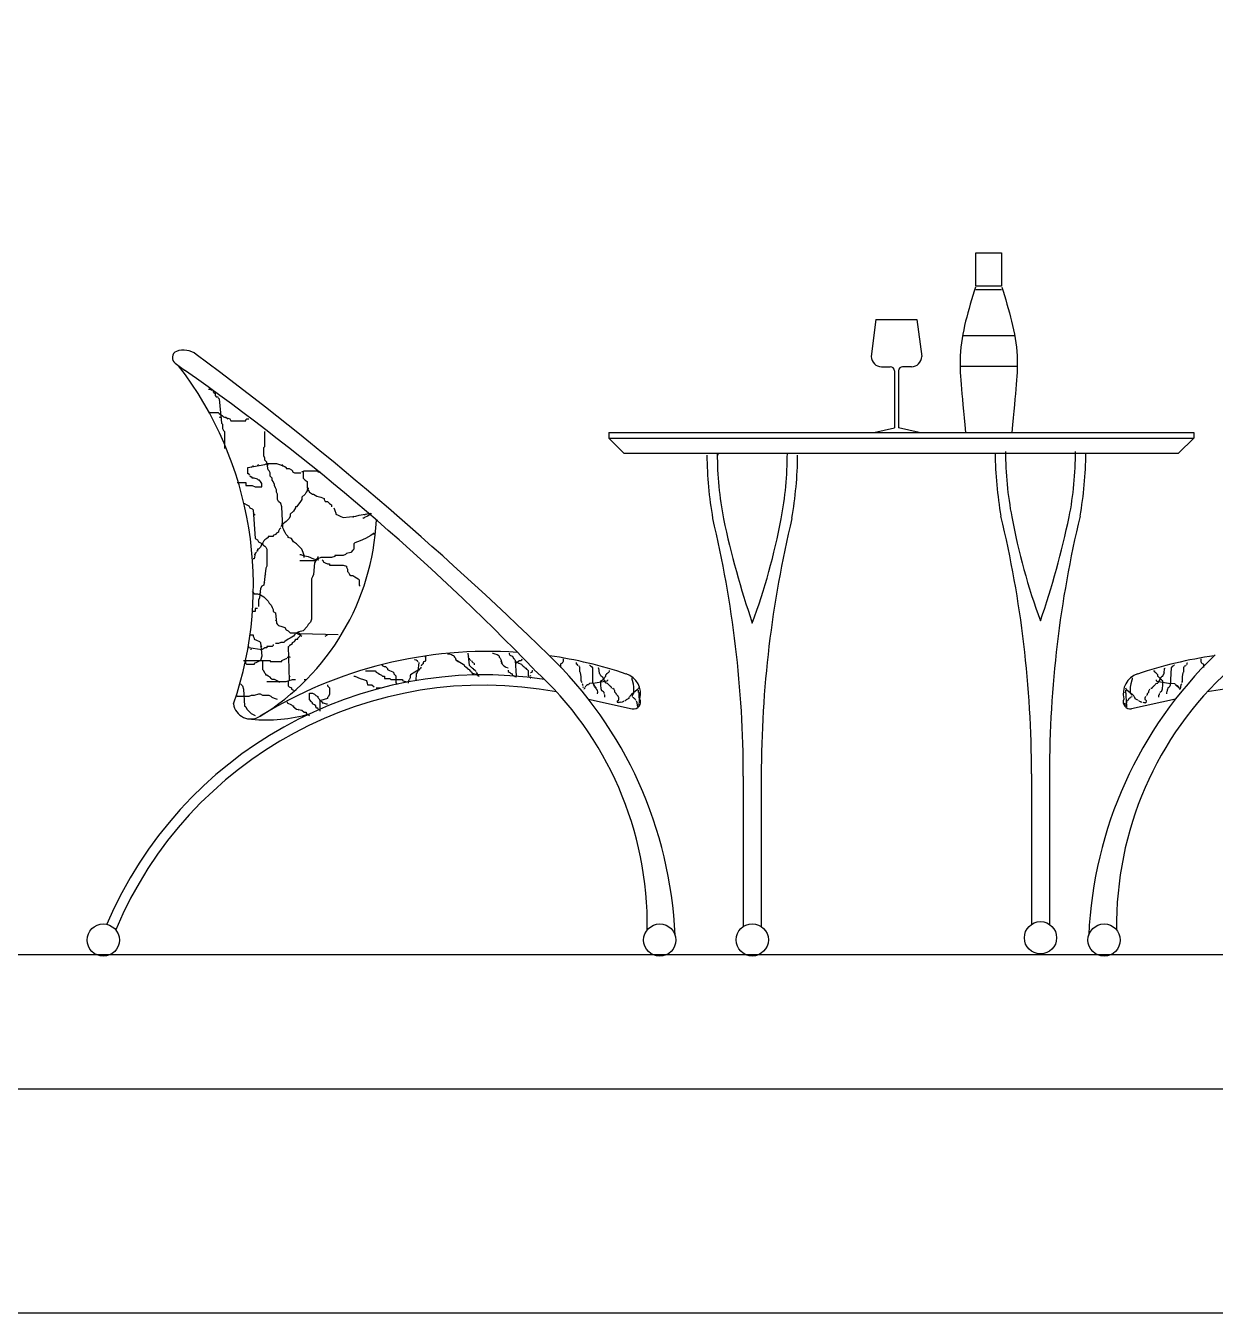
# Model space of a CAD drawing. Header units: inches. Extents: x 10 to 52.5, y 12.2 to 37.
# Drawn here: x 38.372 to 40.099, y 12.211 to 14.08 of the extents above; entities that cross this region are included whole.
import ezdxf

# ---------------------------------------------------------------- set-up
doc = ezdxf.new("R2010")
doc.units = ezdxf.units.IN
doc.header["$MEASUREMENT"] = 0
for name, color, linetype in [('02', 2, 'Continuous'), ('1', 1, 'Continuous'), ('kadrbm', 4, 'Continuous')]:
    doc.layers.add(name, color=color, linetype=linetype)

# ---------------------------------------------------------------- blocks, each defined once
blk = doc.blocks.new('kadrbm')
at = {"layer": 'kadrbm', "color": 4}
blk.add_lwpolyline([(0, 0), (0, 24.7972), (21, 24.7972), (21, 0), (0, 0)], close=True, dxfattribs=at)
blk.add_lwpolyline([(20.6631, 0.3257), (20.6631, 24.4603), (0.3369, 24.4603), (0.3369, 0.3257), (20.6631, 0.3257)], dxfattribs=at)

msp = doc.modelspace()

# ---------------------------------------------------------------- linework, layer by layer
at = {"layer": '02'}
for p, q in [((39.7511, 13.75), (39.7887, 13.75)), ((39.7511, 13.7015), (39.7511, 13.75)), ((39.7887, 13.75), (39.7887, 13.7015)), ((39.7887, 13.7015), (39.7511, 13.7015)), ((39.7887, 13.6965), (39.7511, 13.6965)), ((39.6064, 13.6531), (39.5996, 13.5996)), ((39.6064, 13.6531), (39.6658, 13.6531)), ((39.6658, 13.6531), (39.6727, 13.5996)), ((39.7321, 13.6299), (39.8077, 13.6299)), ((38.5891, 13.5897), (38.6029, 13.5797)), ((39.6146, 13.5846), (39.6271, 13.5846)), ((39.6331, 13.5786), (39.6331, 13.4959)), ((39.6391, 13.5786), (39.6391, 13.4959)), ((39.6577, 13.5846), (39.6451, 13.5846)), ((39.7284, 13.5857), (39.8114, 13.5857)), ((38.6377, 13.552), (38.6393, 13.552)), ((38.6393, 13.552), (38.6424, 13.5505)), ((38.6439, 13.5489), (38.6454, 13.5474)), ((38.6454, 13.5474), (38.647, 13.5458)), ((38.647, 13.5458), (38.647, 13.5428)), ((38.647, 13.5428), (38.6485, 13.5412)), ((38.6485, 13.5412), (38.6516, 13.5412)), ((38.6516, 13.5397), (38.6531, 13.5382)), ((38.6531, 13.5382), (38.6562, 13.5028)), ((38.6377, 13.5182), (38.6516, 13.5182)), ((38.6516, 13.5182), (38.6531, 13.5166)), ((38.6531, 13.5166), (38.6577, 13.5135)), ((38.6577, 13.5135), (38.6593, 13.512)), ((38.6531, 13.512), (38.6562, 13.5105)), ((38.6562, 13.5028), (38.6577, 13.5012)), ((38.6577, 13.5012), (38.6577, 13.4951)), ((38.6577, 13.4951), (38.6593, 13.492)), ((38.6593, 13.512), (38.6685, 13.5089)), ((38.6624, 13.512), (38.6654, 13.5089)), ((38.6685, 13.5089), (38.67, 13.5059)), ((38.67, 13.5059), (38.6916, 13.5059)), ((38.6916, 13.5074), (38.6931, 13.5089)), ((38.6916, 13.5059), (38.6916, 13.5074)), ((38.6931, 13.5089), (38.6962, 13.5089)), ((39.6032, 13.4891), (39.6331, 13.4959)), ((39.669, 13.4891), (39.6391, 13.4959)), ((38.6593, 13.492), (38.6608, 13.4905)), ((38.6608, 13.4905), (38.6608, 13.4659)), ((38.7193, 13.469), (38.7193, 13.4905)), ((39.2186, 13.4892), (39.2186, 13.4812)), ((39.2186, 13.4892), (40.0676, 13.4892)), ((39.2186, 13.4812), (39.2406, 13.4592)), ((39.2186, 13.4812), (40.0676, 13.4812)), ((40.0676, 13.4812), (40.0456, 13.4592)), ((40.0676, 13.4892), (40.0676, 13.4812)), ((38.7177, 13.4674), (38.7193, 13.469)), ((38.7177, 13.4551), (38.7177, 13.4674)), ((39.2406, 13.4592), (40.0456, 13.4592)), ((39.3623, 13.4587), (39.3623, 13.4592)), ((39.3773, 13.4561), (39.3773, 13.4592)), ((38.6947, 13.4382), (38.7193, 13.4428)), ((38.6993, 13.4382), (38.7008, 13.4397)), ((38.7024, 13.4397), (38.7024, 13.4413)), ((38.7085, 13.4413), (38.7101, 13.4428)), ((38.7193, 13.452), (38.7177, 13.4551)), ((38.7193, 13.449), (38.7193, 13.452)), ((38.7224, 13.4459), (38.7193, 13.449)), ((38.7193, 13.4428), (38.7224, 13.4444)), ((38.7239, 13.4351), (38.7224, 13.4459)), ((38.7224, 13.4444), (38.7362, 13.4444)), ((38.7239, 13.4413), (38.7224, 13.4428)), ((38.7362, 13.4444), (38.7408, 13.4428)), ((38.7408, 13.4428), (38.7485, 13.4397)), ((38.7439, 13.4428), (38.7454, 13.4413)), ((38.7454, 13.4413), (38.7454, 13.4397)), ((38.7485, 13.4397), (38.7501, 13.4382)), ((38.6947, 13.429), (38.6947, 13.4382)), ((38.6962, 13.429), (38.6947, 13.429)), ((38.6977, 13.4274), (38.6962, 13.429)), ((38.6993, 13.4244), (38.6977, 13.4259)), ((38.7008, 13.4244), (38.6993, 13.4244)), ((38.7008, 13.4228), (38.7008, 13.4244)), ((38.7039, 13.4228), (38.7008, 13.4228)), ((38.7085, 13.4213), (38.7039, 13.4228)), ((38.7101, 13.4198), (38.7085, 13.4213)), ((38.7254, 13.4336), (38.7239, 13.4351)), ((38.727, 13.4305), (38.7254, 13.4336)), ((38.727, 13.4259), (38.727, 13.4305)), ((38.7301, 13.4228), (38.727, 13.4259)), ((38.7301, 13.4198), (38.7301, 13.4228)), ((38.7501, 13.4382), (38.7501, 13.4367)), ((38.7501, 13.4367), (38.7547, 13.4367)), ((38.7547, 13.4367), (38.7578, 13.4351)), ((38.7578, 13.4351), (38.7593, 13.4336)), ((38.7593, 13.4336), (38.7593, 13.4321)), ((38.7593, 13.4321), (38.7624, 13.4305)), ((38.7624, 13.4305), (38.7716, 13.4305)), ((38.7731, 13.4321), (38.7762, 13.4336)), ((38.7747, 13.4321), (38.7747, 13.4228)), ((38.7747, 13.4228), (38.7778, 13.4198)), ((38.7762, 13.4336), (38.7962, 13.4336)), ((38.7962, 13.4336), (38.7962, 13.4321)), ((38.7962, 13.4321), (38.7993, 13.4321)), ((38.7993, 13.4321), (38.8008, 13.4305)), ((38.6793, 13.4167), (38.6916, 13.4167)), ((38.6916, 13.4167), (38.6916, 13.4121)), ((38.6916, 13.4121), (38.7008, 13.4121)), ((38.7008, 13.4121), (38.7054, 13.4105)), ((38.7054, 13.4105), (38.7147, 13.4105)), ((38.7116, 13.4198), (38.7101, 13.4198)), ((38.7131, 13.4182), (38.7116, 13.4198)), ((38.7147, 13.4151), (38.7131, 13.4182)), ((38.7147, 13.4105), (38.7147, 13.4151)), ((38.7316, 13.4182), (38.7301, 13.4198)), ((38.7331, 13.4136), (38.7316, 13.4182)), ((38.7331, 13.4121), (38.7331, 13.4136)), ((38.7347, 13.409), (38.7331, 13.4121)), ((38.7362, 13.4059), (38.7347, 13.409)), ((38.7362, 13.4028), (38.7362, 13.4059)), ((38.7377, 13.3998), (38.7362, 13.4028)), ((38.7778, 13.4198), (38.7808, 13.4182)), ((38.7793, 13.4028), (38.7778, 13.3998)), ((38.7808, 13.4044), (38.7793, 13.4028)), ((38.7808, 13.4182), (38.7808, 13.409)), ((38.7808, 13.409), (38.7824, 13.4059)), ((38.7824, 13.4075), (38.7808, 13.4059)), ((38.7808, 13.4059), (38.7808, 13.4044)), ((38.7824, 13.409), (38.7824, 13.4075)), ((38.7824, 13.4059), (38.7839, 13.4028)), ((38.7839, 13.4028), (38.7885, 13.3998)), ((38.6885, 13.3859), (38.69, 13.3859)), ((38.69, 13.3859), (38.6931, 13.3844)), ((38.6931, 13.3844), (38.6962, 13.3828)), ((38.6962, 13.3828), (38.6977, 13.3798)), ((38.7377, 13.3921), (38.7377, 13.3998)), ((38.7393, 13.389), (38.7377, 13.3921)), ((38.7424, 13.3859), (38.7393, 13.389)), ((38.7439, 13.3813), (38.7424, 13.3859)), ((38.7701, 13.3875), (38.7654, 13.3813)), ((38.7731, 13.3921), (38.7701, 13.3875)), ((38.7778, 13.3998), (38.7731, 13.3952)), ((38.7731, 13.3952), (38.7731, 13.3921)), ((38.7885, 13.3998), (38.7901, 13.3998)), ((38.7901, 13.3998), (38.7947, 13.3967)), ((38.7947, 13.3967), (38.8008, 13.3952)), ((38.8008, 13.3952), (38.8054, 13.3936)), ((38.8054, 13.3936), (38.8054, 13.3921)), ((38.8054, 13.3921), (38.807, 13.389)), ((38.807, 13.389), (38.8101, 13.389)), ((38.8101, 13.389), (38.8131, 13.3859)), ((38.8131, 13.3859), (38.8162, 13.3844)), ((38.8162, 13.3844), (38.8162, 13.3813)), ((38.6977, 13.3798), (38.7008, 13.3782)), ((38.7008, 13.3782), (38.7024, 13.3767)), ((38.7024, 13.3767), (38.7054, 13.3352)), ((38.7024, 13.3721), (38.7054, 13.369)), ((38.7454, 13.3506), (38.7439, 13.3813)), ((38.7547, 13.3644), (38.7501, 13.3598)), ((38.7562, 13.3675), (38.7547, 13.3644)), ((38.7608, 13.3752), (38.7562, 13.3705)), ((38.7562, 13.3705), (38.7562, 13.3675)), ((38.7639, 13.3798), (38.7608, 13.3752)), ((38.7639, 13.3813), (38.7639, 13.3798)), ((38.7654, 13.3813), (38.7639, 13.3813)), ((38.8193, 13.3798), (38.8224, 13.3721)), ((38.8208, 13.3767), (38.8208, 13.3752)), ((38.8224, 13.3721), (38.8224, 13.3705)), ((38.8224, 13.3705), (38.8255, 13.369)), ((38.8255, 13.369), (38.8285, 13.3675)), ((38.8285, 13.3675), (38.8331, 13.3659)), ((38.8331, 13.3659), (38.8516, 13.3675)), ((38.847, 13.3659), (38.8485, 13.3675)), ((38.8516, 13.3675), (38.8562, 13.369)), ((38.8562, 13.369), (38.8732, 13.3721)), ((38.8624, 13.3644), (38.8624, 13.3659)), ((38.8639, 13.3659), (38.8624, 13.3644)), ((38.8639, 13.369), (38.8655, 13.3705)), ((38.8685, 13.3675), (38.8639, 13.3659)), ((38.867, 13.3705), (38.8701, 13.3721)), ((38.8732, 13.3705), (38.8685, 13.3675)), ((38.8732, 13.3721), (38.8732, 13.3705)), ((38.7408, 13.349), (38.7393, 13.3459)), ((38.7393, 13.3459), (38.7393, 13.3444)), ((38.7424, 13.3506), (38.7408, 13.349)), ((38.7439, 13.3552), (38.7424, 13.3521)), ((38.7501, 13.3598), (38.7439, 13.3552)), ((38.7454, 13.3536), (38.7439, 13.3567)), ((38.7501, 13.3413), (38.7454, 13.3506)), ((38.7485, 13.3444), (38.747, 13.3475)), ((38.7054, 13.3352), (38.7085, 13.3336)), ((38.7085, 13.3336), (38.7101, 13.3306)), ((38.7101, 13.3306), (38.7131, 13.329)), ((38.7131, 13.329), (38.7162, 13.3275)), ((38.7147, 13.3275), (38.7131, 13.3229)), ((38.7162, 13.329), (38.7147, 13.3275)), ((38.7177, 13.3321), (38.7162, 13.329)), ((38.7162, 13.3275), (38.7162, 13.326)), ((38.7193, 13.3336), (38.7177, 13.3321)), ((38.7224, 13.3352), (38.7193, 13.3336)), ((38.7239, 13.3367), (38.7224, 13.3352)), ((38.7239, 13.3383), (38.7239, 13.3367)), ((38.7316, 13.3383), (38.7239, 13.3383)), ((38.7347, 13.3413), (38.7316, 13.3398)), ((38.7316, 13.3398), (38.7316, 13.3383)), ((38.7362, 13.3429), (38.7347, 13.3413)), ((38.7393, 13.3444), (38.7362, 13.3429)), ((38.7531, 13.3383), (38.7501, 13.3413)), ((38.7531, 13.3367), (38.7531, 13.3383)), ((38.7578, 13.3352), (38.7531, 13.3367)), ((38.7608, 13.3306), (38.7578, 13.3352)), ((38.7654, 13.3275), (38.7608, 13.3306)), ((38.7685, 13.3244), (38.7654, 13.3275)), ((38.8501, 13.329), (38.8485, 13.3275)), ((38.8485, 13.3275), (38.8485, 13.3198)), ((38.8578, 13.3321), (38.8501, 13.329)), ((38.8655, 13.3352), (38.8578, 13.3321)), ((38.8732, 13.3398), (38.8655, 13.3352)), ((38.8778, 13.3429), (38.8732, 13.3398)), ((38.8778, 13.3413), (38.8778, 13.3429)), ((38.7054, 13.3137), (38.7039, 13.306)), ((38.7054, 13.3121), (38.7039, 13.3121)), ((38.707, 13.3152), (38.7054, 13.3137)), ((38.7085, 13.3167), (38.707, 13.3167)), ((38.7085, 13.3198), (38.7085, 13.3167)), ((38.7101, 13.3198), (38.7085, 13.3198)), ((38.7131, 13.3229), (38.7101, 13.3198)), ((38.7162, 13.326), (38.7193, 13.3244)), ((38.7193, 13.3244), (38.7208, 13.3229)), ((38.7208, 13.3229), (38.7224, 13.3198)), ((38.7224, 13.3198), (38.7224, 13.2952)), ((38.7701, 13.3229), (38.7685, 13.3244)), ((38.7731, 13.3198), (38.7701, 13.3229)), ((38.7701, 13.3121), (38.7716, 13.3121)), ((38.7716, 13.3121), (38.7747, 13.3106)), ((38.7747, 13.3152), (38.7731, 13.3198)), ((38.7762, 13.3106), (38.7747, 13.3152)), ((38.7747, 13.3106), (38.7824, 13.309)), ((38.7762, 13.3075), (38.7762, 13.3106)), ((38.7824, 13.309), (38.7901, 13.306)), ((38.7962, 13.309), (38.7962, 13.3075)), ((38.8208, 13.309), (38.8162, 13.3075)), ((38.8208, 13.3106), (38.8208, 13.309)), ((38.8331, 13.3106), (38.8208, 13.3106)), ((38.8362, 13.3121), (38.8331, 13.3106)), ((38.8378, 13.3137), (38.8362, 13.3121)), ((38.8439, 13.3152), (38.8378, 13.3137)), ((38.847, 13.3183), (38.8439, 13.3152)), ((38.8485, 13.3198), (38.847, 13.3183)), ((38.7039, 13.306), (38.7024, 13.306)), ((38.7208, 13.2921), (38.7177, 13.2675)), ((38.7224, 13.2952), (38.7208, 13.2921)), ((38.7916, 13.3029), (38.7701, 13.3029)), ((38.7901, 13.306), (38.7978, 13.3044)), ((38.7916, 13.2998), (38.7901, 13.2829)), ((38.7947, 13.306), (38.7916, 13.2998)), ((38.7962, 13.306), (38.7916, 13.3029)), ((38.7962, 13.3075), (38.7947, 13.306)), ((38.8008, 13.3075), (38.7962, 13.306)), ((38.8162, 13.3075), (38.8008, 13.3075)), ((38.8024, 13.3044), (38.8039, 13.3029)), ((38.8039, 13.3029), (38.8039, 13.3014)), ((38.8039, 13.3014), (38.807, 13.2998)), ((38.807, 13.2998), (38.8101, 13.2983)), ((38.8101, 13.2983), (38.8131, 13.2983)), ((38.8131, 13.2983), (38.8131, 13.2967)), ((38.8131, 13.2967), (38.8331, 13.2967)), ((38.8331, 13.2967), (38.8378, 13.2952)), ((38.8378, 13.2952), (38.8378, 13.2937)), ((38.8378, 13.2937), (38.8393, 13.2906)), ((38.8393, 13.2906), (38.8393, 13.2875)), ((38.7193, 13.2721), (38.7177, 13.2706)), ((38.7208, 13.2829), (38.7193, 13.2814)), ((38.7885, 13.2798), (38.787, 13.2768)), ((38.787, 13.2768), (38.787, 13.2183)), ((38.7901, 13.2829), (38.7885, 13.2798)), ((38.8393, 13.2875), (38.8408, 13.286)), ((38.8408, 13.286), (38.8424, 13.2829)), ((38.8424, 13.2829), (38.8439, 13.2814)), ((38.8439, 13.2814), (38.847, 13.2814)), ((38.847, 13.2814), (38.8501, 13.2798)), ((38.8501, 13.2798), (38.8547, 13.2768)), ((38.8547, 13.2768), (38.8562, 13.2752)), ((38.8562, 13.2752), (38.8562, 13.2675)), ((38.7008, 13.2583), (38.7039, 13.2552)), ((38.7039, 13.2552), (38.7085, 13.2552)), ((38.7085, 13.2552), (38.7131, 13.2537)), ((38.7131, 13.2629), (38.7116, 13.2491)), ((38.7131, 13.2568), (38.7116, 13.2552)), ((38.7147, 13.266), (38.7131, 13.2629)), ((38.7131, 13.2537), (38.7177, 13.2506)), ((38.7177, 13.2675), (38.7147, 13.266)), ((38.8562, 13.2675), (38.8578, 13.266)), ((38.7054, 13.2337), (38.7054, 13.2291)), ((38.7085, 13.2337), (38.7054, 13.2337)), ((38.7116, 13.2491), (38.7101, 13.246)), ((38.7101, 13.246), (38.7101, 13.2368)), ((38.7177, 13.2506), (38.7208, 13.2475)), ((38.7208, 13.2475), (38.7239, 13.2445)), ((38.7239, 13.2445), (38.7254, 13.2414)), ((38.7254, 13.2414), (38.7285, 13.2383)), ((38.7285, 13.2383), (38.7301, 13.2352)), ((38.7301, 13.2352), (38.7316, 13.2322)), ((38.7054, 13.2291), (38.7008, 13.2291)), ((38.7316, 13.2322), (38.7316, 13.2291)), ((38.7316, 13.2291), (38.7347, 13.2275)), ((38.7347, 13.2275), (38.7362, 13.2122)), ((38.7347, 13.2168), (38.7362, 13.2152)), ((38.787, 13.2183), (38.7854, 13.2137)), ((38.6977, 13.1968), (38.6977, 13.1953)), ((38.7362, 13.2122), (38.7377, 13.2106)), ((38.7377, 13.2106), (38.7393, 13.2091)), ((38.7393, 13.2091), (38.7439, 13.2076)), ((38.7439, 13.2076), (38.7485, 13.206)), ((38.7485, 13.206), (38.7501, 13.2029)), ((38.7501, 13.2029), (38.7531, 13.2014)), ((38.7531, 13.2014), (38.7547, 13.1999)), ((38.7547, 13.1999), (38.7562, 13.1983)), ((38.7562, 13.1983), (38.7639, 13.1983)), ((38.7639, 13.1968), (38.7624, 13.1953)), ((38.7639, 13.1983), (38.767, 13.1968)), ((38.7685, 13.1999), (38.7654, 13.1983)), ((38.7685, 13.1983), (38.767, 13.1983)), ((38.767, 13.1968), (38.7701, 13.1953)), ((38.7747, 13.2014), (38.7685, 13.1999)), ((38.7701, 13.1968), (38.7685, 13.1983)), ((38.8255, 13.1953), (38.7701, 13.1968)), ((38.7716, 13.1937), (38.7716, 13.1968)), ((38.7808, 13.2076), (38.7747, 13.2014)), ((38.7824, 13.2106), (38.7808, 13.2076)), ((38.7854, 13.2137), (38.7824, 13.2106)), ((38.6962, 13.1768), (38.6962, 13.1783)), ((38.6977, 13.1953), (38.7024, 13.1953)), ((38.7024, 13.1953), (38.7024, 13.1937)), ((38.7024, 13.1937), (38.7039, 13.1906)), ((38.7039, 13.1906), (38.7039, 13.1891)), ((38.7039, 13.1891), (38.707, 13.1876)), ((38.707, 13.1876), (38.7116, 13.186)), ((38.7116, 13.186), (38.7131, 13.1845)), ((38.7131, 13.1845), (38.7147, 13.1645)), ((38.7131, 13.1799), (38.7147, 13.1783)), ((38.7224, 13.1783), (38.7224, 13.1768)), ((38.7301, 13.1783), (38.7224, 13.1783)), ((38.7316, 13.1799), (38.7301, 13.1783)), ((38.7316, 13.1814), (38.7316, 13.1799)), ((38.7393, 13.183), (38.7347, 13.183)), ((38.7424, 13.1845), (38.7393, 13.183)), ((38.747, 13.1845), (38.7424, 13.1845)), ((38.7485, 13.186), (38.747, 13.1845)), ((38.7531, 13.1891), (38.7485, 13.186)), ((38.7562, 13.1906), (38.7531, 13.1891)), ((38.7531, 13.1783), (38.7547, 13.1291)), ((38.7531, 13.1783), (38.7547, 13.1783)), ((38.7547, 13.1799), (38.7593, 13.183)), ((38.7608, 13.1937), (38.7562, 13.1906)), ((38.7593, 13.1845), (38.7624, 13.186)), ((38.7593, 13.183), (38.7593, 13.1845)), ((38.7624, 13.1953), (38.7608, 13.1937)), ((38.7624, 13.186), (38.7639, 13.1876)), ((38.7639, 13.1891), (38.767, 13.1891)), ((38.7639, 13.1876), (38.7639, 13.1891)), ((38.767, 13.1906), (38.7685, 13.1922)), ((38.767, 13.1891), (38.767, 13.1906)), ((38.7685, 13.1922), (38.7701, 13.1937)), ((38.7701, 13.1953), (38.7731, 13.1937)), ((38.807, 13.1937), (38.8101, 13.1953)), ((38.6885, 13.1584), (38.727, 13.1584)), ((38.6916, 13.1568), (38.69, 13.1584)), ((38.7147, 13.1737), (38.6962, 13.1768)), ((38.6993, 13.1737), (38.6993, 13.1753)), ((38.7131, 13.1584), (38.707, 13.1553)), ((38.7147, 13.1645), (38.7131, 13.1584)), ((38.7193, 13.1768), (38.7147, 13.1737)), ((38.7162, 13.1445), (38.7162, 13.1584)), ((38.7224, 13.1768), (38.7193, 13.1768)), ((38.727, 13.1584), (38.727, 13.1568)), ((38.7439, 13.1584), (38.7485, 13.1599)), ((38.7439, 13.1568), (38.7439, 13.1584)), ((38.7485, 13.1599), (38.7516, 13.1614)), ((38.7516, 13.163), (38.7531, 13.163)), ((38.7531, 13.1645), (38.7562, 13.163)), ((38.9363, 13.1597), (38.937, 13.1597)), ((38.937, 13.1597), (38.9391, 13.159)), ((38.9391, 13.159), (38.9405, 13.1583)), ((38.9405, 13.1583), (38.9405, 13.1576)), ((38.9517, 13.1639), (38.9524, 13.1639)), ((38.9524, 13.1583), (38.9517, 13.1569)), ((38.9524, 13.1639), (38.9524, 13.1583)), ((38.9846, 13.1681), (38.9867, 13.1681)), ((38.9867, 13.1681), (38.9902, 13.1667)), ((38.9902, 13.1667), (38.9916, 13.166)), ((38.9916, 13.166), (38.993, 13.1653)), ((38.993, 13.1653), (38.9937, 13.1646)), ((38.9937, 13.1646), (38.9944, 13.1632)), ((38.9944, 13.1632), (38.9958, 13.1618)), ((38.9958, 13.1618), (38.9958, 13.1597)), ((38.9958, 13.1597), (39.0049, 13.1541)), ((38.9972, 13.159), (38.9979, 13.1583)), ((38.9979, 13.1583), (39, 13.1569)), ((39.014, 13.1688), (39.0161, 13.1513)), ((39.0147, 13.1667), (39.014, 13.1667)), ((39.0154, 13.1632), (39.0147, 13.1639)), ((39.0154, 13.1604), (39.0161, 13.159)), ((39.0168, 13.1604), (39.0161, 13.1604)), ((39.0175, 13.159), (39.0175, 13.1597)), ((39.0182, 13.1583), (39.0175, 13.159)), ((39.0497, 13.1688), (39.0504, 13.1688)), ((39.0504, 13.1688), (39.0532, 13.1681)), ((39.0532, 13.1681), (39.0567, 13.1667)), ((39.0567, 13.1667), (39.0588, 13.1653)), ((39.0588, 13.1653), (39.0595, 13.1646)), ((39.0595, 13.1646), (39.0595, 13.1632)), ((39.0595, 13.1632), (39.0609, 13.1618)), ((39.0609, 13.1618), (39.0616, 13.1597)), ((39.0616, 13.1597), (39.0637, 13.1527)), ((39.0741, 13.1688), (39.0741, 13.1681)), ((39.0741, 13.1681), (39.0748, 13.166)), ((39.0748, 13.166), (39.0783, 13.1646)), ((39.0783, 13.1646), (39.0797, 13.1625)), ((39.0797, 13.1625), (39.0804, 13.1611)), ((39.0804, 13.1611), (39.0818, 13.1611)), ((39.0818, 13.1597), (39.0832, 13.1583)), ((39.0846, 13.1359), (39.0832, 13.1583)), ((39.0867, 13.1569), (39.0888, 13.1583)), ((39.0888, 13.1583), (39.0909, 13.1583)), ((39.0909, 13.1583), (39.0923, 13.159)), ((39.0923, 13.159), (39.093, 13.1604)), ((39.0923, 13.1597), (39.093, 13.1597)), ((39.1521, 13.1606), (39.1521, 13.1569)), ((40.0779, 13.1606), (40.0779, 13.1569)), ((38.6916, 13.1537), (38.6916, 13.1568)), ((38.6931, 13.1522), (38.6916, 13.1537)), ((38.7039, 13.1522), (38.6931, 13.1522)), ((38.707, 13.1553), (38.7039, 13.1537)), ((38.7039, 13.1537), (38.7039, 13.1522)), ((38.7177, 13.143), (38.7162, 13.1445)), ((38.7193, 13.1399), (38.7177, 13.143)), ((38.7208, 13.1384), (38.7193, 13.1399)), ((38.727, 13.1568), (38.7439, 13.1568)), ((38.8655, 13.143), (38.8793, 13.143)), ((38.8793, 13.143), (38.8808, 13.1414)), ((38.8808, 13.1414), (38.8839, 13.1399)), ((38.8839, 13.1399), (38.8855, 13.1384)), ((38.8901, 13.1507), (38.8901, 13.1522)), ((38.8932, 13.1491), (38.8901, 13.1507)), ((38.8947, 13.1491), (38.8932, 13.1491)), ((38.8978, 13.1461), (38.8947, 13.1491)), ((38.8978, 13.1445), (38.8978, 13.1461)), ((38.9008, 13.143), (38.8978, 13.1445)), ((38.9055, 13.1414), (38.9008, 13.143)), ((38.907, 13.1399), (38.9055, 13.1414)), ((38.907, 13.1384), (38.907, 13.1399)), ((38.9433, 13.145), (38.9307, 13.1373)), ((38.9405, 13.1408), (38.9391, 13.1387)), ((38.9405, 13.1576), (38.9412, 13.1569)), ((38.9412, 13.1429), (38.9405, 13.1408)), ((38.9412, 13.1569), (38.9419, 13.1569)), ((38.9426, 13.1555), (38.9412, 13.1429)), ((38.9426, 13.1443), (38.9412, 13.1443)), ((38.9419, 13.1443), (38.9433, 13.1457)), ((38.944, 13.1457), (38.9426, 13.1443)), ((38.9454, 13.1471), (38.944, 13.1457)), ((38.9461, 13.1485), (38.9454, 13.1471)), ((38.9468, 13.1513), (38.9461, 13.1499)), ((38.9482, 13.1527), (38.9468, 13.1513)), ((38.9489, 13.1534), (38.9482, 13.1527)), ((38.9496, 13.1562), (38.9489, 13.1548)), ((38.9489, 13.1548), (38.9489, 13.1534)), ((38.9517, 13.1569), (38.9496, 13.1562)), ((39, 13.1569), (39.0007, 13.1562)), ((39.0049, 13.1541), (39.007, 13.1527)), ((39.007, 13.1527), (39.0084, 13.152)), ((39.0084, 13.152), (39.0084, 13.1506)), ((39.0084, 13.1506), (39.0098, 13.1499)), ((39.0098, 13.1499), (39.0112, 13.1492)), ((39.0112, 13.1492), (39.014, 13.1464)), ((39.014, 13.1464), (39.014, 13.1457)), ((39.014, 13.1457), (39.0161, 13.145)), ((39.0161, 13.1513), (39.0175, 13.1499)), ((39.0161, 13.145), (39.0168, 13.1436)), ((39.0168, 13.1436), (39.0182, 13.1429)), ((39.0175, 13.1499), (39.0189, 13.1485)), ((39.0182, 13.1422), (39.0196, 13.1415)), ((39.0189, 13.1485), (39.0196, 13.1478)), ((39.0203, 13.1562), (39.0196, 13.1576)), ((39.0196, 13.1478), (39.0203, 13.1471)), ((39.0196, 13.1415), (39.0196, 13.1401)), ((39.0196, 13.1401), (39.0203, 13.1394)), ((39.021, 13.1555), (39.0203, 13.1562)), ((39.0203, 13.1471), (39.0217, 13.1464)), ((39.0217, 13.1548), (39.021, 13.1555)), ((39.0224, 13.1548), (39.0217, 13.1548)), ((39.0217, 13.1464), (39.0224, 13.145)), ((39.0224, 13.145), (39.0238, 13.145)), ((39.0238, 13.1534), (39.0231, 13.1541)), ((39.0238, 13.152), (39.0238, 13.1534)), ((39.0238, 13.145), (39.0238, 13.1443)), ((39.0238, 13.1443), (39.0245, 13.1436)), ((39.0245, 13.1436), (39.0259, 13.1422)), ((39.0259, 13.1408), (39.0266, 13.1401)), ((39.0266, 13.1401), (39.0273, 13.1387)), ((39.0616, 13.1576), (39.0623, 13.1562)), ((39.0623, 13.1548), (39.0637, 13.1534)), ((39.0637, 13.1527), (39.065, 13.1513)), ((39.065, 13.1513), (39.0664, 13.1506)), ((39.0664, 13.1506), (39.0685, 13.1492)), ((39.0685, 13.1492), (39.0692, 13.1485)), ((39.0692, 13.1485), (39.0713, 13.1478)), ((39.0713, 13.1478), (39.072, 13.1471)), ((39.0727, 13.1443), (39.0727, 13.1422)), ((39.0727, 13.1422), (39.0741, 13.1415)), ((39.0741, 13.1415), (39.0748, 13.1408)), ((39.0748, 13.1408), (39.0762, 13.1394)), ((39.0832, 13.1569), (39.0846, 13.1562)), ((39.0846, 13.1562), (39.0867, 13.1555)), ((39.0846, 13.1541), (39.0853, 13.1555)), ((39.086, 13.1569), (39.0867, 13.1569)), ((39.0867, 13.1555), (39.0881, 13.1541)), ((39.0881, 13.1541), (39.0902, 13.1534)), ((39.0902, 13.1534), (39.0916, 13.1527)), ((39.0916, 13.1527), (39.0923, 13.152)), ((39.0923, 13.152), (39.093, 13.1513)), ((39.093, 13.1513), (39.0944, 13.1499)), ((39.0944, 13.1499), (39.0958, 13.1492)), ((39.0958, 13.1492), (39.0965, 13.1478)), ((39.0965, 13.1478), (39.0979, 13.1471)), ((39.0979, 13.1471), (39.0993, 13.1457)), ((39.0993, 13.1457), (39.1, 13.145)), ((39.1, 13.145), (39.1014, 13.1436)), ((39.1014, 13.1436), (39.1014, 13.1366)), ((39.1049, 13.1408), (39.1056, 13.1408)), ((39.1056, 13.1408), (39.1063, 13.1415)), ((39.1063, 13.1415), (39.1077, 13.1422)), ((39.1077, 13.1436), (39.1084, 13.1436)), ((39.1077, 13.1422), (39.1077, 13.1436)), ((39.1488, 13.1532), (39.1484, 13.1528)), ((39.1484, 13.1528), (39.1484, 13.1481)), ((39.1502, 13.1537), (39.1488, 13.1532)), ((39.1511, 13.1546), (39.1502, 13.1537)), ((39.1516, 13.1551), (39.1511, 13.1546)), ((39.1521, 13.1569), (39.1516, 13.156)), ((39.1719, 13.1528), (39.1715, 13.1551)), ((39.1719, 13.1546), (39.1715, 13.1546)), ((39.1733, 13.1523), (39.1719, 13.1528)), ((39.1729, 13.1523), (39.1724, 13.1528)), ((39.1733, 13.1514), (39.1733, 13.1523)), ((39.1738, 13.1509), (39.1733, 13.1514)), ((39.1742, 13.1509), (39.1738, 13.1509)), ((39.1756, 13.15), (39.1752, 13.1504)), ((39.1761, 13.1491), (39.1756, 13.15)), ((39.1766, 13.1486), (39.1761, 13.1491)), ((39.1766, 13.1417), (39.1766, 13.1486)), ((39.177, 13.1412), (39.1766, 13.1417)), ((39.1775, 13.1403), (39.177, 13.1412)), ((39.1784, 13.1348), (39.1775, 13.1403)), ((39.1904, 13.1514), (39.1909, 13.1514)), ((39.1909, 13.1514), (39.1918, 13.1504)), ((39.1918, 13.1504), (39.1936, 13.1495)), ((39.1936, 13.1495), (39.195, 13.1477)), ((39.195, 13.1477), (39.195, 13.126)), ((39.2038, 13.1472), (39.2038, 13.1477)), ((39.2043, 13.1472), (39.2038, 13.1472)), ((39.2052, 13.1398), (39.2043, 13.1472)), ((39.2052, 13.1403), (39.2047, 13.1408)), ((39.2057, 13.1384), (39.2052, 13.1398)), ((39.2158, 13.1394), (39.2167, 13.1398)), ((39.2167, 13.1398), (39.2172, 13.1403)), ((39.2172, 13.1403), (39.2181, 13.1408)), ((39.2181, 13.1408), (39.2186, 13.1412)), ((39.2186, 13.1421), (39.2195, 13.1421)), ((39.2195, 13.1421), (39.2195, 13.1435)), ((40.0104, 13.1421), (40.0104, 13.1435)), ((40.0114, 13.1421), (40.0104, 13.1421)), ((40.0118, 13.1408), (40.0114, 13.1412)), ((40.0127, 13.1403), (40.0118, 13.1408)), ((40.0132, 13.1398), (40.0127, 13.1403)), ((40.0141, 13.1394), (40.0132, 13.1398)), ((40.0243, 13.1384), (40.0248, 13.1398)), ((40.0248, 13.1398), (40.0252, 13.1468)), ((40.0248, 13.1403), (40.0252, 13.1408)), ((40.0257, 13.1472), (40.0261, 13.1472)), ((40.0257, 13.1468), (40.0257, 13.1472)), ((40.0349, 13.1477), (40.0335, 13.1218)), ((40.0363, 13.1495), (40.0349, 13.1477)), ((40.0382, 13.1504), (40.0363, 13.1495)), ((40.0391, 13.1514), (40.0382, 13.1504)), ((40.0395, 13.1514), (40.0391, 13.1514)), ((40.0515, 13.1348), (40.0525, 13.1403)), ((40.0525, 13.1403), (40.0529, 13.1412)), ((40.0529, 13.1412), (40.0534, 13.1417)), ((40.0534, 13.1486), (40.0539, 13.1491)), ((40.0534, 13.1417), (40.0534, 13.1486)), ((40.0539, 13.1491), (40.0543, 13.15)), ((40.0543, 13.15), (40.0548, 13.1504)), ((40.0548, 13.1504), (40.0557, 13.1504)), ((40.0562, 13.1509), (40.0566, 13.1514)), ((40.0571, 13.1523), (40.0576, 13.1528)), ((40.0576, 13.1528), (40.058, 13.1528)), ((40.058, 13.1546), (40.0585, 13.1546)), ((40.058, 13.1528), (40.058, 13.1546)), ((40.0779, 13.1569), (40.0783, 13.156)), ((40.0783, 13.1551), (40.0788, 13.1546)), ((40.0788, 13.1546), (40.0797, 13.1537)), ((40.0797, 13.1537), (40.0811, 13.1532)), ((40.0811, 13.1532), (40.0816, 13.1528)), ((40.0816, 13.1528), (40.0816, 13.1481)), ((38.6839, 13.1245), (38.687, 13.1214)), ((38.687, 13.1214), (38.6885, 13.1168)), ((38.7208, 13.1368), (38.7208, 13.1384)), ((38.7224, 13.1368), (38.7208, 13.1368)), ((38.7239, 13.1353), (38.7224, 13.1368)), ((38.7224, 13.1276), (38.7501, 13.1276)), ((38.727, 13.1338), (38.7239, 13.1353)), ((38.7285, 13.1322), (38.727, 13.1338)), ((38.7301, 13.1307), (38.7285, 13.1322)), ((38.7331, 13.1307), (38.7301, 13.1307)), ((38.7393, 13.1276), (38.7331, 13.1307)), ((38.7408, 13.1261), (38.7408, 13.1276)), ((38.7501, 13.1276), (38.7547, 13.1291)), ((38.7547, 13.1291), (38.7531, 13.1276)), ((38.7531, 13.1276), (38.7531, 13.1214)), ((38.7531, 13.1214), (38.7547, 13.1199)), ((38.7562, 13.1353), (38.7547, 13.1338)), ((38.7547, 13.1291), (38.7593, 13.1307)), ((38.7593, 13.1307), (38.7639, 13.1307)), ((38.7762, 13.1307), (38.7793, 13.1307)), ((38.8101, 13.123), (38.8101, 13.1214)), ((38.8101, 13.1214), (38.8131, 13.1184)), ((38.8485, 13.1353), (38.8501, 13.1353)), ((38.8501, 13.1353), (38.8578, 13.1322)), ((38.8578, 13.1322), (38.8624, 13.1307)), ((38.8624, 13.1307), (38.867, 13.1291)), ((38.867, 13.1291), (38.8685, 13.123)), ((38.867, 13.1276), (38.8685, 13.1261)), ((38.8685, 13.123), (38.8747, 13.123)), ((38.8747, 13.123), (38.8778, 13.1199)), ((38.8855, 13.1384), (38.8885, 13.1368)), ((38.8885, 13.1368), (38.8901, 13.1353)), ((38.8901, 13.1353), (38.8932, 13.1353)), ((38.8932, 13.1353), (38.8932, 13.1322)), ((38.8932, 13.1322), (38.9008, 13.1322)), ((38.9008, 13.1322), (38.9024, 13.1307)), ((38.9024, 13.1307), (38.9193, 13.1307)), ((38.9085, 13.1368), (38.907, 13.1384)), ((38.9101, 13.1353), (38.9085, 13.1368)), ((38.9101, 13.1261), (38.9101, 13.1353)), ((38.9116, 13.123), (38.9101, 13.1261)), ((38.9193, 13.1307), (38.9193, 13.1291)), ((38.9193, 13.1291), (38.9224, 13.1276)), ((38.9224, 13.1276), (38.9239, 13.1276)), ((38.9239, 13.1276), (38.9239, 13.1264)), ((38.9279, 13.1283), (38.9272, 13.1276)), ((38.9272, 13.1276), (38.9272, 13.1255)), ((38.9286, 13.1297), (38.9279, 13.129)), ((38.9279, 13.129), (38.9279, 13.1283)), ((38.9293, 13.131), (38.9286, 13.1304)), ((38.93, 13.1331), (38.9293, 13.131)), ((38.9307, 13.1373), (38.93, 13.1359)), ((38.93, 13.1359), (38.93, 13.1331)), ((38.9391, 13.1387), (38.9384, 13.129)), ((38.9391, 13.1352), (38.9384, 13.1352)), ((39.0203, 13.1394), (39.0224, 13.1394)), ((39.0224, 13.1394), (39.0238, 13.1387)), ((39.0252, 13.1387), (39.0252, 13.138)), ((39.0252, 13.138), (39.0273, 13.138)), ((39.0273, 13.1387), (39.0273, 13.1366)), ((39.028, 13.1366), (39.0294, 13.1359)), ((39.0294, 13.1359), (39.0301, 13.1352)), ((39.0762, 13.1394), (39.0769, 13.1394)), ((39.0769, 13.1394), (39.0783, 13.1387)), ((39.0783, 13.1387), (39.0783, 13.1373)), ((39.0783, 13.1373), (39.0797, 13.1366)), ((39.0797, 13.1366), (39.0804, 13.1359)), ((39.0804, 13.1359), (39.0811, 13.1359)), ((39.0811, 13.1359), (39.0825, 13.1352)), ((39.0825, 13.1352), (39.0846, 13.1345)), ((39.1014, 13.1366), (39.1021, 13.1359)), ((39.1021, 13.1359), (39.1028, 13.1352)), ((39.1042, 13.1331), (39.1056, 13.1331)), ((39.1056, 13.1352), (39.1049, 13.1366)), ((39.1784, 13.1292), (39.1784, 13.1348)), ((39.1789, 13.1278), (39.1784, 13.1292)), ((39.1798, 13.1264), (39.1789, 13.1278)), ((39.1807, 13.1232), (39.1798, 13.1241)), ((39.1807, 13.1223), (39.1807, 13.1232)), ((39.1812, 13.1214), (39.1807, 13.1223)), ((39.1853, 13.1209), (39.1844, 13.12)), ((39.1863, 13.1218), (39.1853, 13.1214)), ((39.1876, 13.1228), (39.1863, 13.1218)), ((39.189, 13.1228), (39.1876, 13.1228)), ((39.1895, 13.1237), (39.189, 13.1228)), ((39.1904, 13.1246), (39.1895, 13.1237)), ((39.1987, 13.1255), (39.1904, 13.1246)), ((39.195, 13.126), (39.196, 13.1246)), ((39.196, 13.1246), (39.1964, 13.1232)), ((39.1964, 13.1232), (39.2001, 13.1172)), ((39.1964, 13.1218), (39.1969, 13.1209)), ((39.2075, 13.1269), (39.1987, 13.1255)), ((39.2066, 13.1375), (39.2057, 13.1384)), ((39.207, 13.1357), (39.2066, 13.1366)), ((39.208, 13.1357), (39.207, 13.1357)), ((39.207, 13.1288), (39.208, 13.1292)), ((39.207, 13.1228), (39.207, 13.1288)), ((39.2075, 13.1172), (39.207, 13.1228)), ((39.2158, 13.1283), (39.2075, 13.1269)), ((39.2084, 13.1352), (39.208, 13.1357)), ((39.208, 13.1292), (39.2093, 13.1301)), ((39.2084, 13.1348), (39.2084, 13.1352)), ((39.2089, 13.1343), (39.2084, 13.1348)), ((39.2098, 13.1338), (39.2089, 13.1343)), ((39.2093, 13.1301), (39.2107, 13.1311)), ((39.213, 13.1278), (39.2098, 13.1338)), ((39.2112, 13.1306), (39.2103, 13.1329)), ((39.2112, 13.1311), (39.2103, 13.1311)), ((39.2107, 13.1311), (39.2117, 13.132)), ((39.2117, 13.132), (39.2121, 13.1329)), ((39.2126, 13.1288), (39.2117, 13.1297)), ((39.2121, 13.1329), (39.213, 13.1338)), ((39.213, 13.1338), (39.214, 13.1348)), ((39.2144, 13.126), (39.213, 13.1278)), ((39.214, 13.1264), (39.2135, 13.1269)), ((39.214, 13.1348), (39.2144, 13.1352)), ((39.2144, 13.1375), (39.2154, 13.1384)), ((39.2144, 13.1352), (39.2144, 13.1375)), ((39.2144, 13.1255), (39.2144, 13.126)), ((39.2154, 13.1251), (39.2144, 13.1255)), ((39.2154, 13.1384), (39.2158, 13.1389)), ((39.2167, 13.1246), (39.2154, 13.1251)), ((39.2158, 13.1389), (39.2158, 13.1394)), ((39.2167, 13.1292), (39.2158, 13.1283)), ((39.2167, 13.1301), (39.2167, 13.1292)), ((39.2172, 13.1241), (39.2167, 13.1246)), ((39.2177, 13.1237), (39.2172, 13.1241)), ((39.2181, 13.1232), (39.2177, 13.1237)), ((39.219, 13.1223), (39.2181, 13.1232)), ((39.2204, 13.1214), (39.2195, 13.1218)), ((39.2204, 13.1209), (39.2204, 13.1214)), ((39.2209, 13.1204), (39.2204, 13.1209)), ((39.2518, 13.1329), (39.2518, 13.1311)), ((39.2518, 13.1311), (39.2523, 13.1297)), ((39.2523, 13.1297), (39.2537, 13.1241)), ((39.2537, 13.1241), (39.2546, 13.1195)), ((39.9763, 13.1241), (39.9753, 13.1195)), ((39.9776, 13.1297), (39.9763, 13.1241)), ((39.9781, 13.1311), (39.9776, 13.1297)), ((39.9781, 13.1329), (39.9781, 13.1311)), ((40.0091, 13.1204), (40.0095, 13.1209)), ((40.0095, 13.1214), (40.0104, 13.1218)), ((40.0104, 13.1218), (40.0109, 13.1223)), ((40.0109, 13.1223), (40.0118, 13.1232)), ((40.0118, 13.1232), (40.0123, 13.1237)), ((40.0123, 13.1237), (40.0127, 13.1241)), ((40.0127, 13.1241), (40.0132, 13.1246)), ((40.0132, 13.1301), (40.0132, 13.1292)), ((40.0132, 13.1292), (40.0141, 13.1283)), ((40.0132, 13.1246), (40.0146, 13.1251)), ((40.0141, 13.1389), (40.0141, 13.1394)), ((40.0146, 13.1384), (40.0141, 13.1389)), ((40.0141, 13.1283), (40.0224, 13.1269)), ((40.0155, 13.1375), (40.0146, 13.1384)), ((40.0146, 13.1251), (40.0155, 13.1255)), ((40.0155, 13.1352), (40.0155, 13.1375)), ((40.016, 13.1348), (40.0155, 13.1352)), ((40.0155, 13.126), (40.016, 13.1264)), ((40.0155, 13.1255), (40.0155, 13.126)), ((40.0169, 13.1338), (40.016, 13.1348)), ((40.016, 13.1264), (40.0164, 13.1269)), ((40.0164, 13.1274), (40.0169, 13.1278)), ((40.0164, 13.1269), (40.0164, 13.1274)), ((40.0178, 13.1329), (40.0169, 13.1338)), ((40.0169, 13.1278), (40.0201, 13.1338)), ((40.0174, 13.1288), (40.0183, 13.1297)), ((40.0183, 13.132), (40.0178, 13.1329)), ((40.0192, 13.1311), (40.0183, 13.132)), ((40.0183, 13.1297), (40.0188, 13.1306)), ((40.0188, 13.1311), (40.0197, 13.1311)), ((40.0188, 13.1306), (40.0188, 13.1311)), ((40.0206, 13.1301), (40.0192, 13.1311)), ((40.0201, 13.1338), (40.0211, 13.1343)), ((40.022, 13.1292), (40.0206, 13.1301)), ((40.0211, 13.1343), (40.0215, 13.1348)), ((40.0215, 13.1352), (40.022, 13.1357)), ((40.022, 13.1357), (40.0229, 13.1357)), ((40.0229, 13.1288), (40.022, 13.1292)), ((40.0224, 13.1269), (40.0312, 13.1255)), ((40.0224, 13.1172), (40.0229, 13.1228)), ((40.0229, 13.1357), (40.0234, 13.1366)), ((40.0229, 13.1228), (40.0229, 13.1288)), ((40.0234, 13.1375), (40.0243, 13.1384)), ((40.0234, 13.1366), (40.0234, 13.1375)), ((40.0312, 13.1255), (40.0395, 13.1246)), ((40.0331, 13.1209), (40.0321, 13.1204)), ((40.0335, 13.1218), (40.0331, 13.1209)), ((40.034, 13.1246), (40.0335, 13.1232)), ((40.0349, 13.126), (40.034, 13.1246)), ((40.0395, 13.1246), (40.0405, 13.1237)), ((40.0405, 13.1237), (40.0409, 13.1228)), ((40.0409, 13.1228), (40.0465, 13.1181)), ((40.0423, 13.1228), (40.0437, 13.1218)), ((40.0437, 13.1218), (40.0446, 13.1214)), ((40.0446, 13.1209), (40.0455, 13.12)), ((40.0483, 13.1168), (40.0492, 13.1232)), ((40.0488, 13.1214), (40.0492, 13.1223)), ((40.0492, 13.1232), (40.0502, 13.1241)), ((40.0502, 13.1264), (40.0511, 13.1278)), ((40.0511, 13.1278), (40.0515, 13.1292)), ((40.0515, 13.1292), (40.0515, 13.1348)), ((38.6793, 13.1061), (38.6793, 13.1076)), ((38.6962, 13.1061), (38.6793, 13.1061)), ((38.6885, 13.1168), (38.69, 13.0922)), ((38.6885, 13.1076), (38.69, 13.1061)), ((38.6993, 13.1076), (38.6962, 13.1061)), ((38.7039, 13.1076), (38.6993, 13.1076)), ((38.7101, 13.1091), (38.7039, 13.1076)), ((38.7131, 13.1091), (38.7101, 13.1091)), ((38.7162, 13.1076), (38.7131, 13.1091)), ((38.7254, 13.1076), (38.7162, 13.1076)), ((38.7285, 13.1061), (38.7254, 13.1076)), ((38.7301, 13.1045), (38.7285, 13.1061)), ((38.7331, 13.103), (38.7301, 13.1045)), ((38.7377, 13.1015), (38.7331, 13.103)), ((38.7547, 13.1199), (38.7578, 13.1184)), ((38.7578, 13.1184), (38.7578, 13.1168)), ((38.7578, 13.1168), (38.7608, 13.1153)), ((38.7839, 13.1107), (38.7885, 13.1107)), ((38.7839, 13.1015), (38.7839, 13.1107)), ((38.7885, 13.1107), (38.7916, 13.1091)), ((38.7916, 13.1091), (38.7931, 13.1076)), ((38.7931, 13.1076), (38.7962, 13.1061)), ((38.7962, 13.1061), (38.7962, 13.1045)), ((38.7962, 13.1045), (38.7978, 13.103)), ((38.7978, 13.103), (38.7993, 13.0999)), ((38.8101, 13.103), (38.8008, 13.0999)), ((38.8116, 13.1061), (38.8101, 13.1045)), ((38.8101, 13.1045), (38.8101, 13.103)), ((38.8131, 13.1091), (38.8116, 13.1061)), ((38.8131, 13.1184), (38.8131, 13.1091)), ((38.8808, 13.1184), (38.8885, 13.1184)), ((39.1816, 13.1186), (39.1812, 13.12)), ((39.1826, 13.1168), (39.1821, 13.1168)), ((39.1835, 13.1181), (39.1835, 13.1172)), ((39.1839, 13.1181), (39.1835, 13.1181)), ((39.1844, 13.1191), (39.1839, 13.1186)), ((39.1889, 13.1022), (39.2526, 13.0882)), ((39.1978, 13.12), (39.1983, 13.1195)), ((39.1983, 13.1195), (39.1992, 13.1191)), ((39.1992, 13.1191), (39.2001, 13.1186)), ((39.2001, 13.1172), (39.2006, 13.1163)), ((39.2006, 13.1163), (39.2015, 13.1154)), ((39.2015, 13.1154), (39.202, 13.1117)), ((39.2015, 13.1126), (39.202, 13.1121)), ((39.202, 13.1117), (39.2018, 13.1098)), ((39.208, 13.1158), (39.2075, 13.1172)), ((39.2084, 13.1144), (39.208, 13.1158)), ((39.2093, 13.1135), (39.2084, 13.1144)), ((39.2107, 13.1126), (39.2093, 13.1135)), ((39.2117, 13.1117), (39.2107, 13.1126)), ((39.2117, 13.1108), (39.2117, 13.1117)), ((39.2121, 13.1098), (39.2117, 13.1108)), ((39.213, 13.108), (39.2121, 13.1089)), ((39.213, 13.1052), (39.213, 13.108)), ((39.2218, 13.12), (39.2209, 13.1204)), ((39.2223, 13.1191), (39.2218, 13.12)), ((39.2227, 13.1191), (39.2223, 13.1191)), ((39.2227, 13.1181), (39.2227, 13.1191)), ((39.2246, 13.1177), (39.2241, 13.1181)), ((39.2264, 13.1163), (39.2246, 13.1177)), ((39.2255, 13.1168), (39.2255, 13.1172)), ((39.2269, 13.1149), (39.2264, 13.1154)), ((39.2274, 13.114), (39.2269, 13.1149)), ((39.2274, 13.1121), (39.2274, 13.114)), ((39.2292, 13.1103), (39.2274, 13.1121)), ((39.2297, 13.1089), (39.2292, 13.1103)), ((39.2311, 13.1075), (39.2297, 13.1089)), ((39.232, 13.1066), (39.2311, 13.1075)), ((39.2324, 13.1052), (39.232, 13.1066)), ((39.2329, 13.1043), (39.2324, 13.1052)), ((39.2329, 13.1015), (39.2329, 13.1043)), ((39.2477, 13.1029), (39.2458, 13.102)), ((39.2486, 13.1047), (39.2477, 13.1043)), ((39.2477, 13.1043), (39.2477, 13.1029)), ((39.2491, 13.1061), (39.2486, 13.1052)), ((39.2495, 13.1066), (39.2491, 13.1061)), ((39.25, 13.1075), (39.2495, 13.1071)), ((39.2514, 13.1089), (39.25, 13.1075)), ((39.2597, 13.1154), (39.2514, 13.1089)), ((39.2532, 13.1094), (39.2523, 13.108)), ((39.2523, 13.108), (39.2523, 13.1061)), ((39.2528, 13.1052), (39.2546, 13.1043)), ((39.2546, 13.1108), (39.2532, 13.1094)), ((39.2546, 13.1195), (39.2546, 13.1108)), ((39.2546, 13.1043), (39.2551, 13.1034)), ((39.2551, 13.1034), (39.256, 13.1029)), ((39.256, 13.1029), (39.2569, 13.102)), ((39.2611, 13.1172), (39.2597, 13.1154)), ((39.2615, 13.1186), (39.2611, 13.1172)), ((39.2615, 13.1117), (39.2615, 13.1149)), ((39.262, 13.1117), (39.2615, 13.1117)), ((39.2625, 13.1112), (39.262, 13.1117)), ((39.2629, 13.0964), (39.2625, 13.1112)), ((39.9675, 13.1112), (39.9679, 13.1117)), ((39.9679, 13.1117), (39.9684, 13.1117)), ((39.9684, 13.1186), (39.9689, 13.1172)), ((39.9684, 13.1149), (39.9698, 13.0909)), ((39.9689, 13.1172), (39.9703, 13.1154)), ((39.9703, 13.1154), (39.9786, 13.1089)), ((39.9739, 13.1029), (39.973, 13.102)), ((39.9749, 13.1034), (39.9739, 13.1029)), ((39.9753, 13.1043), (39.9749, 13.1034)), ((39.9753, 13.1195), (39.9753, 13.1108)), ((39.9753, 13.1108), (39.9767, 13.1094)), ((39.9772, 13.1052), (39.9753, 13.1043)), ((39.9767, 13.1094), (39.9776, 13.108)), ((39.9776, 13.1061), (39.9772, 13.1052)), ((40.041, 13.1022), (39.9773, 13.0882)), ((39.9786, 13.1089), (39.98, 13.1075)), ((39.98, 13.1075), (39.9804, 13.1071)), ((39.9804, 13.1071), (39.9804, 13.1066)), ((39.9809, 13.1061), (39.9813, 13.1052)), ((39.9813, 13.1047), (39.9823, 13.1043)), ((39.9823, 13.1043), (39.9823, 13.1029)), ((39.9823, 13.1029), (39.9841, 13.102)), ((39.997, 13.1043), (39.9975, 13.1052)), ((39.997, 13.1015), (39.997, 13.1043)), ((39.9975, 13.1052), (39.998, 13.1066)), ((39.9989, 13.1075), (40.0003, 13.1089)), ((40.0003, 13.1089), (40.0007, 13.1103)), ((40.0007, 13.1103), (40.0026, 13.1121)), ((40.0026, 13.114), (40.003, 13.1149)), ((40.0026, 13.1121), (40.0026, 13.114)), ((40.003, 13.1149), (40.0035, 13.1154)), ((40.0035, 13.1163), (40.0044, 13.1168)), ((40.0054, 13.1177), (40.0058, 13.1181)), ((40.0058, 13.1181), (40.0072, 13.1181)), ((40.0072, 13.1181), (40.0072, 13.1191)), ((40.0077, 13.1191), (40.0081, 13.12)), ((40.0081, 13.12), (40.0091, 13.1204)), ((40.0169, 13.108), (40.0178, 13.1089)), ((40.0169, 13.1052), (40.0169, 13.108)), ((40.0178, 13.1098), (40.0183, 13.1108)), ((40.0178, 13.1089), (40.0178, 13.1098)), ((40.0183, 13.1117), (40.0192, 13.1126)), ((40.0192, 13.1126), (40.0206, 13.1135)), ((40.0206, 13.1135), (40.0215, 13.1144)), ((40.0215, 13.1144), (40.022, 13.1158)), ((40.022, 13.1158), (40.0224, 13.1172)), ((40.0285, 13.1126), (40.028, 13.1121)), ((40.028, 13.1117), (40.0282, 13.1098)), ((40.0298, 13.1186), (40.0285, 13.1126)), ((40.0294, 13.1163), (40.0285, 13.1154)), ((40.0298, 13.1172), (40.0294, 13.1163)), ((40.0308, 13.1191), (40.0298, 13.1186)), ((40.0317, 13.1195), (40.0308, 13.1191)), ((40.0321, 13.12), (40.0317, 13.1195)), ((40.0455, 13.12), (40.0455, 13.1191)), ((40.0455, 13.1191), (40.046, 13.1186)), ((40.0465, 13.1172), (40.0474, 13.1172)), ((40.0483, 13.1186), (40.0488, 13.12)), ((38.69, 13.0922), (38.6916, 13.0907)), ((38.6916, 13.0907), (38.6931, 13.0876)), ((38.6931, 13.0876), (38.6962, 13.0845)), ((38.6962, 13.0845), (38.6977, 13.083)), ((38.7516, 13.0984), (38.7516, 13.0968)), ((38.7516, 13.0968), (38.7578, 13.0938)), ((38.7578, 13.0938), (38.7593, 13.0922)), ((38.7593, 13.0922), (38.7608, 13.0922)), ((38.7608, 13.0922), (38.7608, 13.0907)), ((38.7608, 13.0907), (38.7654, 13.0876)), ((38.7654, 13.0876), (38.7731, 13.0861)), ((38.767, 13.0876), (38.7685, 13.0861)), ((38.7731, 13.0861), (38.7762, 13.083)), ((38.787, 13.0984), (38.7839, 13.1015)), ((38.7885, 13.0968), (38.787, 13.0984)), ((38.7885, 13.0953), (38.7885, 13.0968)), ((38.7916, 13.0938), (38.7885, 13.0953)), ((38.7931, 13.0922), (38.7916, 13.0938)), ((38.7931, 13.0907), (38.7931, 13.0922)), ((38.7947, 13.0892), (38.7931, 13.0907)), ((38.7962, 13.0892), (38.7947, 13.0892)), ((38.7978, 13.0861), (38.7962, 13.0892)), ((38.7993, 13.0999), (38.7993, 13.0845)), ((38.8008, 13.0999), (38.7993, 13.0999)), ((38.7993, 13.0999), (38.8024, 13.0984)), ((38.8024, 13.0984), (38.8024, 13.0968)), ((38.8024, 13.0968), (38.8039, 13.0968)), ((38.8039, 13.0968), (38.8085, 13.0953)), ((38.8085, 13.0953), (38.8101, 13.0953)), ((39.2311, 13.0997), (39.2324, 13.1006)), ((39.2311, 13.0978), (39.2311, 13.0997)), ((39.238, 13.0978), (39.2311, 13.0974)), ((39.2315, 13.0969), (39.2315, 13.0974)), ((39.2334, 13.0974), (39.232, 13.0969)), ((39.2324, 13.1006), (39.2329, 13.1015)), ((39.2361, 13.0978), (39.2348, 13.0974)), ((39.2389, 13.0983), (39.238, 13.0978)), ((39.2394, 13.0987), (39.2389, 13.0983)), ((39.2403, 13.0987), (39.2394, 13.0987)), ((39.2421, 13.0997), (39.2412, 13.0992)), ((39.2426, 13.0997), (39.2421, 13.0997)), ((39.2435, 13.1006), (39.2426, 13.1001)), ((39.2426, 13.1001), (39.2426, 13.0997)), ((39.244, 13.1011), (39.2435, 13.1006)), ((39.2458, 13.102), (39.244, 13.1011)), ((39.2569, 13.102), (39.2574, 13.1006)), ((39.2583, 13.0997), (39.2588, 13.0987)), ((39.2588, 13.0987), (39.2602, 13.0909)), ((39.2588, 13.0974), (39.2597, 13.0969)), ((39.2597, 13.0969), (39.2602, 13.0964)), ((39.2606, 13.0923), (39.2611, 13.0932)), ((39.2611, 13.0941), (39.2615, 13.0946)), ((39.2615, 13.0946), (39.2625, 13.0955)), ((39.9675, 13.0955), (39.967, 13.0964)), ((39.9684, 13.0946), (39.9675, 13.0955)), ((39.9689, 13.0941), (39.9684, 13.0946)), ((39.9693, 13.0923), (39.9689, 13.0932)), ((39.9703, 13.0969), (39.9698, 13.0964)), ((39.9712, 13.0974), (39.9703, 13.0969)), ((39.9716, 13.0997), (39.9712, 13.0987)), ((39.9726, 13.1006), (39.9716, 13.0997)), ((39.973, 13.102), (39.9726, 13.1006)), ((39.9841, 13.102), (39.986, 13.1011)), ((39.986, 13.1011), (39.9864, 13.1006)), ((39.9873, 13.1001), (39.9873, 13.0997)), ((39.9878, 13.0997), (39.9887, 13.0992)), ((39.9887, 13.0992), (39.9897, 13.0987)), ((39.9897, 13.0987), (39.9906, 13.0987)), ((39.9906, 13.0987), (39.991, 13.0983)), ((39.991, 13.0983), (39.992, 13.0978)), ((39.9938, 13.0978), (39.9952, 13.0974)), ((39.9952, 13.0974), (39.9966, 13.0974)), ((39.9966, 13.0974), (39.998, 13.0969)), ((39.9975, 13.1006), (39.997, 13.1015)), ((39.9989, 13.0997), (39.9975, 13.1006)), ((39.9984, 13.0969), (39.9989, 13.0997)), ((38.6977, 13.083), (38.6993, 13.0815)), ((38.6993, 13.0815), (38.7054, 13.0784)), ((38.7762, 13.083), (38.7793, 13.083)), ((38.7793, 13.083), (38.7793, 13.0815)), ((38.7793, 13.0815), (38.7824, 13.0799)), ((38.7824, 13.0799), (38.7839, 13.0784)), ((39.4138, 12.9904), (39.4138, 12.7721)), ((39.4398, 12.9904), (39.4398, 12.7721)), ((39.8322, 12.9935), (39.8322, 12.7752)), ((39.8582, 12.9935), (39.8582, 12.7752))]:
    msp.add_line(p, q, dxfattribs=at)
for centre in [(38.4848, 12.7524), (39.2925, 12.7524), (39.4268, 12.7526), (39.8452, 12.7557), (39.9375, 12.7524)]:
    msp.add_circle(centre, 0.0234, dxfattribs=at)
for centre, radius, start, end in [((38.595, 13.5978), 0.01, 113.7764, 233.9047), ((38.6012, 13.5772), 0.0315, 53.797, 108.9349), ((35.5501, 9.4858), 5.1353, 45.7857, 53.2895), ((39.6146, 13.5996), 0.015, 180, 270), ((39.6577, 13.5996), 0.015, 270, 0), ((38.1786, 13.2667), 0.5241, 340.8911, 37.5498), ((36.5756, 10.7003), 3.5215, 43.9643, 54.8523), ((39.6271, 13.5786), 0.006, 0, 90), ((39.6451, 13.5786), 0.006, 90, 180), ((39.876, 13.4587), 0.5, 180, 190.96), ((38.9777, 13.4587), 0.5, 349.04, 0), ((40.3472, 13.4651), 0.5679, 180.5989, 189.8759), ((40.2944, 13.4618), 0.5, 180, 190.96), ((39.396, 13.4618), 0.5, 349.04, 0), ((39.3432, 13.4651), 0.5679, 350.1241, 359.4011), ((39.9288, 13.462), 0.5679, 180.5989, 189.8759), ((38.9248, 13.462), 0.5679, 350.1241, 359.4011), ((37.8135, 12.99), 1.6003, 0.0111, 13.5365), ((41.0402, 12.99), 1.6003, 166.4635, 179.9889), ((38.2319, 12.9932), 1.6003, 0.0111, 13.5365), ((40.6939, 13.5313), 0.9055, 190.4679, 200.3994), ((38.5898, 13.6436), 1.3263, 341.1782, 347.9545), ((41.4585, 12.9932), 1.6003, 166.4635, 179.9889), ((38.5276, 13.3792), 0.3541, 301.4896, 357.2017), ((40.6822, 13.6405), 1.3263, 192.0455, 198.8218), ((38.5781, 13.5282), 0.9055, 339.6006, 349.5321), ((39.0434, 12.543), 0.6284, 86.1227, 121.7642), ((38.7149, 12.7337), 0.6004, 2.4673, 46.1126), ((39.0434, 12.543), 0.6284, 71.4028, 81.835), ((40.5151, 12.7337), 0.6004, 133.8874, 177.5327), ((40.1866, 12.543), 0.6284, 98.165, 108.5972), ((38.7742, 12.7744), 0.5002, 359.1652, 47.7755), ((40.4558, 12.7744), 0.5002, 132.2245, 180.8348), ((39.0371, 12.5428), 0.5945, 81.4765, 156.9865), ((39.0371, 12.5428), 0.5795, 79.4985, 157.2091), ((39.2348, 13.11), 0.03, 345.175, 72.5427), ((39.9952, 13.11), 0.03, 107.4573, 194.825), ((40.1928, 12.5428), 0.5795, 22.7909, 100.5015), ((39.2548, 13.0979), 0.01, 257.5509, 25.8241), ((39.9752, 13.0979), 0.01, 154.1759, 282.4491), ((38.6989, 13.0987), 0.0254, 188.1382, 302.3743), ((38.7211, 13.3033), 0.2313, 264.7398, 285.8024)]:
    msp.add_arc(centre, radius, start, end, dxfattribs=at)
for points in [[(39.7508, 13.7004), (39.7406, 13.6672), (39.7227, 13.6095), (39.7308, 13.551), (39.7363, 13.4892)], [(39.789, 13.7004), (39.7992, 13.6672), (39.8171, 13.6095), (39.809, 13.551), (39.8036, 13.4892)]]:
    msp.add_open_spline(points, degree=3, knots=[0, 0, 0, 0, 102.126329, 177.902687, 177.902687, 177.902687, 177.902687], dxfattribs=at)
at = {"layer": '1'}
msp.add_line((32.3342, 12.7313), (52.1649, 12.7313), dxfattribs=at)

# ---------------------------------------------------------------- block references
at = {"layer": 'kadrbm'}
msp.add_blockref('kadrbm', (31.5018, 12.2106), dxfattribs=at)

doc.saveas('drawing.dxf')
